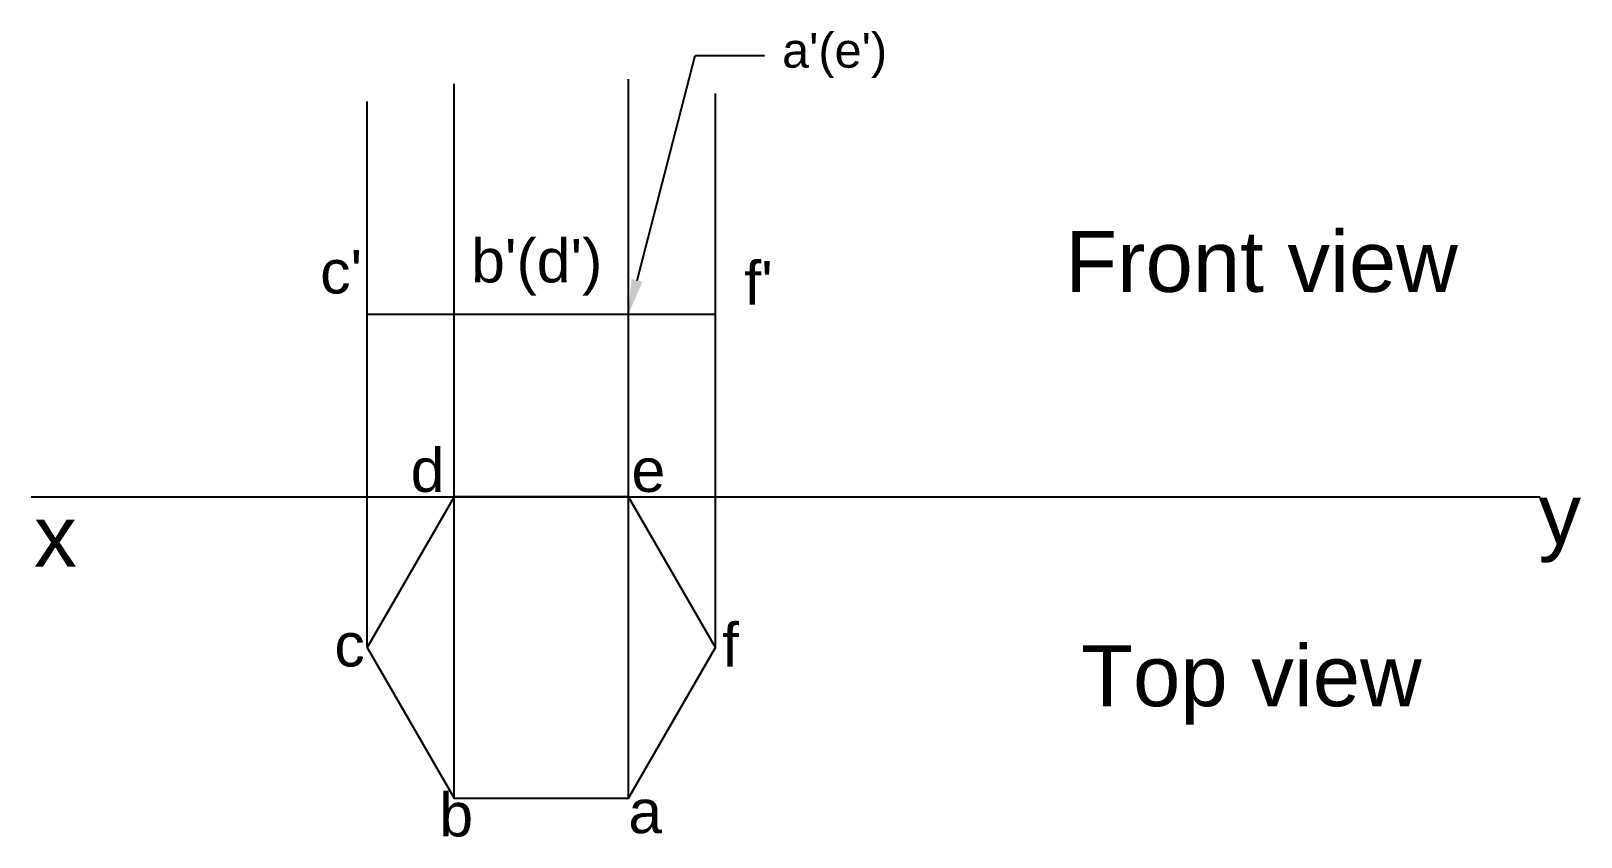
# Model space of a CAD drawing. Header units: millimetres. Extents: x 250 to 428, y 239 to 332.
import ezdxf
from ezdxf import colors
from ezdxf.entities.mleader import LeaderData, LeaderLine
from ezdxf.math import Vec2, Vec3

# ---------------------------------------------------------------- set-up
doc = ezdxf.new("R2010")
doc.units = ezdxf.units.MM
doc.styles.get("Standard").update_dxf_attribs({"font": 'arial.ttf'})

msp = doc.modelspace()

# ---------------------------------------------------------------- linework, layer by layer
for p, q in [((318.93, 243.41), (318.93, 326.02)), ((298.93, 243.41), (298.93, 325.47)), ((328.93, 260.73), (328.93, 324.38)), ((288.93, 260.73), (288.93, 323.47)), ((250.3, 278.05), (423.69, 278.05))]:
    msp.add_line(p, q)
at = {"color": 32, "true_color": 0xcd6928}
for p, q in [((288.93, 299.03), (298.93, 299.03)), ((298.93, 299.03), (318.93, 299.03)), ((318.93, 299.03), (328.93, 299.03))]:
    msp.add_line(p, q, dxfattribs=at)
msp.add_lwpolyline([(318.93, 278.05), (298.93, 278.05), (288.93, 260.73), (298.93, 243.41), (318.93, 243.41), (328.93, 260.73)], close=True, dxfattribs=at)

# ---------------------------------------------------------------- texts
for s, p in [('Front view', (369.12, 301.58)), ('y', (423.51, 272.58)), ('x', (250.66, 270.03)), ('Top view', (370.94, 253.98))]:
    msp.add_text(s, height=7).set_placement(p)
for s, p in [("c'", (283.52, 301.4)), ("b'(d')", (300.86, 302.67)), ("f'", (332.25, 300.12)), ('d', (293.92, 278.6)), ('e', (319.29, 278.6)), ('f', (329.7, 258.54)), ('c', (285.16, 258.54)), ('b', (297.21, 239.02)), ('a', (318.93, 239.39))]:
    msp.add_text(s, height=5, dxfattribs=at).set_placement(p)

# ---------------------------------------------------------------- leaders
ml = msp.add_multileader_mtext('Standard', dxfattribs=at)
ml.set_content("a'(e')", color=(205, 105, 40))
ml.set_leader_properties()
ml.build(insert=Vec2(0, 0))
ctx = ml.context
ctx.base_point, ctx.plane_origin = Vec3(334.59, 328.75), Vec3(318.93, 299.03)
notes = []
notes.append((ctx, [(0, (1, 1, 0), (326.59, 328.75), (1, 0), 8, [(0, [(318.93, 299.03)], 0, [])])]))
ctx.mtext.insert, ctx.mtext.flow_direction = Vec3(336.59, 331.34), 5
for ctx, leaders in notes:
    for number, flags, end, landing, length, lines in leaders:
        leader = LeaderData()
        leader.index, (leader.has_last_leader_line, leader.has_dogleg_vector, leader.attachment_direction) = number, flags
        leader.last_leader_point, leader.dogleg_vector, leader.dogleg_length = Vec3(end), Vec3(landing), length
        for number, points, colour, breaks in lines:
            line = LeaderLine()
            line.index, line.vertices, line.color, line.breaks = number, Vec3.list(points), colors.encode_raw_color(colour), breaks
            leader.lines.append(line)
        ctx.leaders.append(leader)

doc.saveas('drawing.dxf')
